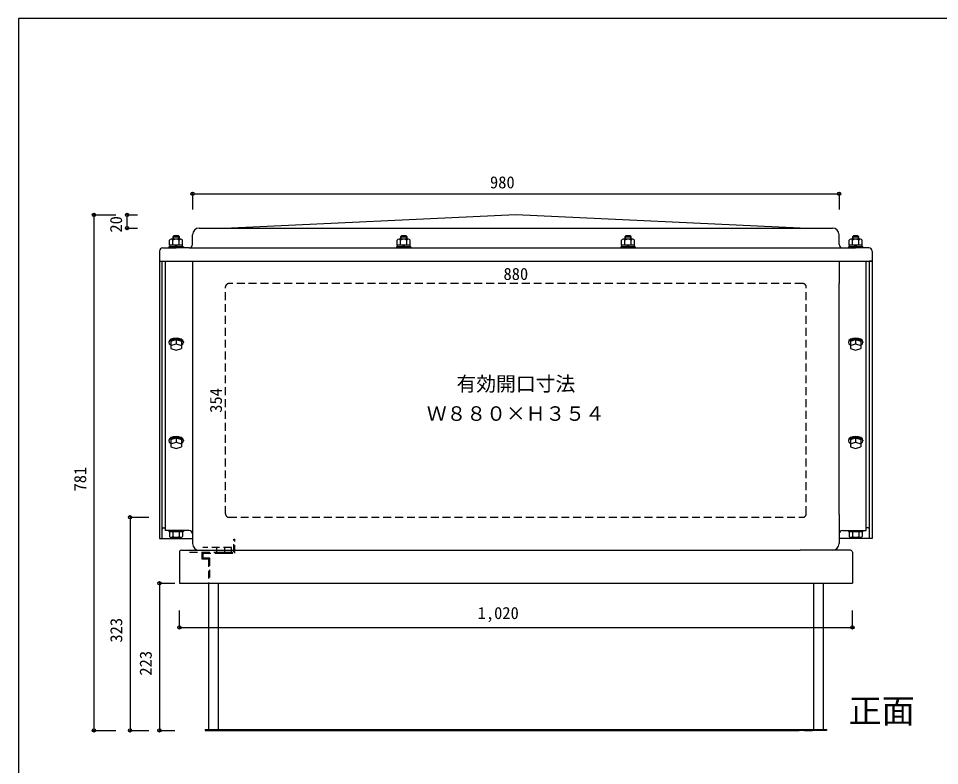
# Model space of a CAD drawing. Units: millimetres at full size, sheet at 1:10; details may follow other scales. Extents: x -10475 to 9199, y -10092 to 10143.
# Drawn here: x 5199 to 6595, y -8464 to -7332 of the extents above; entities that cross this region are included whole.
import ezdxf
from ezdxf.enums import TextEntityAlignment as Align

# ---------------------------------------------------------------- set-up
doc = ezdxf.new("R2010")
doc.units = ezdxf.units.MM
doc.header["$LTSCALE"] = 10
doc.header["$PDMODE"] = 32
doc.header["$PDSIZE"] = 5
doc.linetypes.add('DASHED1', pattern=[1.8, 1.2, -0.6])
for name, color, linetype in [('0-0_FRP', 7, 'Continuous'), ('0-1_SUS', 7, 'Continuous'), ('0-3_開口寸法', 2, 'DASHED1'), ('0-8_FRP寸法', 3, 'Continuous'), ('0-F_図面枠', 7, 'Continuous')]:
    doc.layers.add(name, color=color, linetype=linetype)
doc.styles.add('ＭＳ ゴシック', font='')
doc.styles.get('ＭＳ ゴシック').set_extended_font_data('MS Gothic')

msp = doc.modelspace()

# ---------------------------------------------------------------- linework, layer by layer
at = {"layer": '0-0_FRP', "color": 4}
for p, q in [((5952.77, -7629.66), (5521.77, -7649.66)), ((6383.77, -7649.66), (5952.77, -7629.66)), ((5441.97, -7666.56), (5441.97, -7662.15)), ((5462.77, -7674.66), (5462.77, -7659.66)), ((5786.97, -7666.56), (5786.97, -7662.15)), ((6126.97, -7666.56), (6126.97, -7662.15)), ((6442.77, -7674.66), (6442.77, -7659.66)), ((6471.97, -7666.56), (6471.97, -7662.15)), ((5412.77, -7684.66), (5412.77, -7699.66)), ((5417.77, -7679.66), (5437.77, -7679.66)), ((5457.77, -7679.66), (5437.77, -7679.66)), ((5457.77, -7679.66), (6447.77, -7679.66)), ((6447.77, -7679.66), (6467.77, -7679.66)), ((6487.77, -7679.66), (6467.77, -7679.66)), ((6492.77, -7684.66), (6492.77, -7699.66)), ((5412.77, -7699.66), (5412.77, -8119.66)), ((5412.77, -7699.66), (5416.77, -7699.66)), ((5412.77, -7699.66), (6492.77, -7699.66)), ((5416.77, -8119.66), (5416.77, -7699.66)), ((5421.77, -8107.66), (5421.77, -7699.66)), ((5462.77, -7699.66), (5462.77, -7733.66)), ((6442.77, -7699.66), (6442.77, -7733.66)), ((6483.77, -8107.66), (6483.77, -7699.66)), ((6488.77, -8119.66), (6488.77, -7699.66)), ((6492.77, -7699.66), (6488.77, -7699.66)), ((6492.77, -7699.66), (6488.77, -7699.66)), ((6492.77, -7699.66), (6492.77, -8119.66)), ((6492.77, -7699.66), (6492.77, -7733.66)), ((5462.77, -7733.66), (5462.77, -8083.66)), ((5462.77, -7733.66), (5462.77, -8083.66)), ((6442.77, -8083.66), (6442.77, -7733.66)), ((6442.77, -8083.66), (6442.77, -7733.66)), ((6492.77, -7995.91), (6492.77, -8102.86)), ((6483.77, -8101.86), (6483.77, -8000.22)), ((6488.77, -8102.86), (6488.77, -8000.83)), ((5462.77, -8083.66), (5462.77, -8127.66)), ((6442.77, -8083.66), (6442.77, -8127.66)), ((5418.72, -8103.66), (5421.77, -8103.66)), ((5437.77, -8107.66), (5421.77, -8107.66)), ((5457.77, -8107.66), (5437.77, -8107.66)), ((6447.77, -8107.66), (6467.77, -8107.66)), ((6467.77, -8107.66), (6483.77, -8107.66)), ((6486.77, -8103.66), (6483.77, -8103.66)), ((5412.77, -8119.66), (5416.77, -8119.66)), ((5416.77, -8119.66), (5462.77, -8119.66)), ((6488.77, -8119.66), (6442.77, -8119.66)), ((6492.77, -8119.66), (6488.77, -8119.66)), ((5445.77, -8137.66), (5472.77, -8137.66)), ((5447.77, -8137.66), (5521.77, -8137.66)), ((5521.77, -8137.66), (6383.77, -8137.66)), ((6459.77, -8137.66), (6383.77, -8137.66)), ((6432.77, -8137.66), (6405.77, -8137.66)), ((5442.77, -8140.66), (5442.77, -8187.66)), ((6462.77, -8140.66), (6462.77, -8187.66)), ((5442.77, -8187.66), (6462.77, -8187.66))]:
    msp.add_line(p, q, dxfattribs=at)
at = {"layer": '0-0_FRP'}
for p, q in [((5432.77, -7662.95), (5442.77, -7662.95)), ((5432.77, -7662.95), (5432.77, -7666.56)), ((5442.77, -7662.95), (5441.27, -7661.45)), ((5442.77, -7666.56), (5442.77, -7662.95)), ((5777.77, -7662.95), (5787.77, -7662.95)), ((5777.77, -7662.95), (5777.77, -7666.56)), ((5787.77, -7662.95), (5786.27, -7661.45)), ((5787.77, -7666.56), (5787.77, -7662.95)), ((6117.77, -7662.95), (6127.77, -7662.95)), ((6117.77, -7662.95), (6117.77, -7666.56)), ((6127.77, -7662.95), (6126.27, -7661.45)), ((6127.77, -7666.56), (6127.77, -7662.95)), ((6462.77, -7662.95), (6472.77, -7662.95)), ((6462.77, -7662.95), (6462.77, -7666.56)), ((6472.77, -7662.95), (6471.27, -7661.45)), ((6472.77, -7666.56), (6472.77, -7662.95)), ((5426.77, -7678.06), (5426.77, -7679.66)), ((5446.77, -7678.06), (5426.77, -7678.06)), ((5427.96, -7675.56), (5427.96, -7667.98)), ((5447.59, -7675.56), (5427.96, -7675.56)), ((5428.57, -7678.06), (5428.57, -7675.56)), ((5437.53, -7675.56), (5428.83, -7675.56)), ((5436.39, -7678.06), (5428.83, -7678.06)), ((5445.13, -7666.56), (5430.41, -7666.56)), ((5436.13, -7675.56), (5437.27, -7678.06)), ((5439.42, -7678.06), (5438.27, -7675.56)), ((5448.77, -7678.06), (5438.54, -7678.06)), ((5447.23, -7675.56), (5439.68, -7675.56)), ((5442.68, -7675.56), (5442.68, -7667.98)), ((5446.97, -7675.56), (5446.97, -7678.06)), ((5447.59, -7675.56), (5447.59, -7667.98)), ((5448.77, -7678.06), (5448.77, -7679.66)), ((5771.77, -7678.06), (5771.77, -7679.66)), ((5791.77, -7678.06), (5771.77, -7678.06)), ((5772.96, -7675.56), (5772.96, -7667.98)), ((5792.59, -7675.56), (5772.96, -7675.56)), ((5773.57, -7678.06), (5773.57, -7675.56)), ((5782.53, -7675.56), (5773.83, -7675.56)), ((5781.39, -7678.06), (5773.83, -7678.06)), ((5790.13, -7666.56), (5775.41, -7666.56)), ((5777.86, -7675.56), (5777.86, -7667.98)), ((5781.13, -7675.56), (5782.27, -7678.06)), ((5784.42, -7678.06), (5783.27, -7675.56)), ((5793.77, -7678.06), (5783.54, -7678.06)), ((5792.23, -7675.56), (5784.68, -7675.56)), ((5787.68, -7675.56), (5787.68, -7667.98)), ((5791.97, -7675.56), (5791.97, -7678.06)), ((5792.59, -7675.56), (5792.59, -7667.98)), ((5793.77, -7678.06), (5793.77, -7679.66)), ((6111.77, -7678.06), (6111.77, -7679.66)), ((6131.77, -7678.06), (6111.77, -7678.06)), ((6112.96, -7675.56), (6112.96, -7667.98)), ((6132.59, -7675.56), (6112.96, -7675.56)), ((6113.57, -7678.06), (6113.57, -7675.56)), ((6122.53, -7675.56), (6113.83, -7675.56)), ((6121.39, -7678.06), (6113.83, -7678.06)), ((6130.13, -7666.56), (6115.41, -7666.56)), ((6117.86, -7675.56), (6117.86, -7667.98)), ((6121.13, -7675.56), (6122.27, -7678.06)), ((6124.42, -7678.06), (6123.27, -7675.56)), ((6133.77, -7678.06), (6123.54, -7678.06)), ((6132.23, -7675.56), (6124.68, -7675.56)), ((6127.68, -7675.56), (6127.68, -7667.98)), ((6131.97, -7675.56), (6131.97, -7678.06)), ((6132.59, -7675.56), (6132.59, -7667.98)), ((6133.77, -7678.06), (6133.77, -7679.66)), ((6456.77, -7678.06), (6456.77, -7679.66)), ((6476.77, -7678.06), (6456.77, -7678.06)), ((6457.96, -7675.56), (6457.96, -7667.98)), ((6477.59, -7675.56), (6457.96, -7675.56)), ((6458.57, -7678.06), (6458.57, -7675.56)), ((6467.53, -7675.56), (6458.83, -7675.56)), ((6466.39, -7678.06), (6458.83, -7678.06)), ((6475.13, -7666.56), (6460.41, -7666.56)), ((6462.86, -7675.56), (6462.86, -7667.98)), ((6466.13, -7675.56), (6467.27, -7678.06)), ((6469.42, -7678.06), (6468.27, -7675.56)), ((6478.77, -7678.06), (6468.54, -7678.06)), ((6477.23, -7675.56), (6469.68, -7675.56)), ((6472.68, -7675.56), (6472.68, -7667.98)), ((6476.97, -7675.56), (6476.97, -7678.06)), ((6477.59, -7675.56), (6477.59, -7667.98)), ((6478.77, -7678.06), (6478.77, -7679.66)), ((5429.77, -7820.76), (5429.77, -7827.43)), ((5429.77, -7827.43), (5437.77, -7825.11)), ((5429.77, -7827.43), (5429.77, -7832.09)), ((5445.77, -7820.76), (5445.77, -7827.43)), ((5445.77, -7827.43), (5445.77, -7832.09)), ((6459.77, -7820.76), (6459.77, -7827.43)), ((6459.77, -7827.43), (6467.77, -7825.11)), ((6459.77, -7827.43), (6459.77, -7832.09)), ((6475.77, -7820.76), (6475.77, -7827.43)), ((6475.77, -7827.43), (6475.77, -7832.09)), ((5429.77, -7969.73), (5429.77, -7976.41)), ((5445.77, -7969.73), (5445.77, -7976.41)), ((6459.77, -7969.73), (6459.77, -7976.41)), ((6475.77, -7969.73), (6475.77, -7976.41)), ((5429.77, -7976.41), (5437.77, -7974.08)), ((5429.77, -7976.41), (5429.77, -7981.06)), ((5445.77, -7976.41), (5445.77, -7981.06)), ((6459.77, -7976.41), (6467.77, -7974.08)), ((6459.77, -7976.41), (6459.77, -7981.06)), ((6475.77, -7976.41), (6475.77, -7981.06)), ((5426.77, -8107.66), (5426.77, -8109.26)), ((5426.77, -8109.26), (5446.77, -8109.26)), ((5448.77, -8109.26), (5427.96, -8109.26)), ((5427.96, -8109.26), (5427.96, -8116.84)), ((5432.86, -8109.26), (5432.86, -8116.84)), ((5442.68, -8109.26), (5442.68, -8116.84)), ((5447.59, -8109.26), (5447.59, -8116.84)), ((5448.77, -8107.66), (5448.77, -8109.26)), ((6456.77, -8107.66), (6456.77, -8109.26)), ((6456.77, -8109.26), (6476.77, -8109.26)), ((6478.77, -8109.26), (6457.96, -8109.26)), ((6457.96, -8109.26), (6457.96, -8116.84)), ((6462.86, -8109.26), (6462.86, -8116.84)), ((6472.68, -8109.26), (6472.68, -8116.84)), ((6477.59, -8109.26), (6477.59, -8116.84)), ((6478.77, -8107.66), (6478.77, -8109.26))]:
    msp.add_line(p, q, dxfattribs=at)
at = {"layer": '0-0_FRP', "color": 3}
for p, q in [((5426.77, -7821.67), (5426.77, -7823.08)), ((5448.77, -7821.67), (5448.77, -7823.08)), ((6456.77, -7821.67), (6456.77, -7823.08)), ((6478.77, -7821.67), (6478.77, -7823.08)), ((5426.77, -7970.65), (5426.77, -7972.06)), ((5448.77, -7970.65), (5448.77, -7972.06)), ((6456.77, -7970.65), (6456.77, -7972.06)), ((6478.77, -7970.65), (6478.77, -7972.06))]:
    msp.add_line(p, q, dxfattribs=at)
at = {"layer": '0-0_FRP', "color": 4, "linetype": 'DASHED1'}
for p, q in [((5521.77, -8133.66), (5478.26, -8133.66)), ((5499.77, -8140.66), (5499.77, -8133.66)), ((5511.77, -8140.66), (5511.77, -8133.66)), ((5521.77, -8140.66), (5521.77, -8133.66)), ((5458.07, -8140.66), (5476.77, -8140.66))]:
    msp.add_line(p, q, dxfattribs=at)
at = {"layer": '0-0_FRP', "color": 4}
for points in [[(5472.77, -7649.66), (5567.77, -7649.66), (6432.77, -7649.66)], [(5433.57, -7662.15), (5433.57, -7664.79), (5433.57, -7666.56)], [(5778.57, -7662.15), (5778.57, -7664.79), (5778.57, -7666.56)], [(6118.57, -7662.15), (6118.57, -7664.79), (6118.57, -7666.56)], [(6463.57, -7662.15), (6463.57, -7664.79), (6463.57, -7666.56)]]:
    msp.add_lwpolyline(points, dxfattribs=at)
at = {"layer": '0-0_FRP'}
for points in [[(5441.27, -7661.45), (5434.27, -7661.45), (5432.77, -7662.95)], [(5786.27, -7661.45), (5779.27, -7661.45), (5777.77, -7662.95)], [(6126.27, -7661.45), (6119.27, -7661.45), (6117.77, -7662.95)], [(6471.27, -7661.45), (6464.27, -7661.45), (6462.77, -7662.95)], [(5429.77, -7820.76), (5437.77, -7818.43), (5445.77, -7820.76)], [(5437.77, -7818.43), (5437.77, -7825.11), (5445.77, -7827.43)], [(6459.77, -7820.76), (6467.77, -7818.43), (6475.77, -7820.76)], [(6467.77, -7818.43), (6467.77, -7825.11), (6475.77, -7827.43)], [(5429.77, -7832.09), (5437.77, -7834.41), (5445.77, -7832.09)], [(6459.77, -7832.09), (6467.77, -7834.41), (6475.77, -7832.09)], [(5429.77, -7969.73), (5437.77, -7967.4), (5445.77, -7969.73)], [(5437.77, -7967.4), (5437.77, -7974.08), (5445.77, -7976.41)], [(6459.77, -7969.73), (6467.77, -7967.4), (6475.77, -7969.73)], [(6467.77, -7967.4), (6467.77, -7974.08), (6475.77, -7976.41)], [(5429.77, -7981.06), (5437.77, -7983.39), (5445.77, -7981.06)], [(6459.77, -7981.06), (6467.77, -7983.39), (6475.77, -7981.06)], [(5430.41, -8118.26), (5445.13, -8118.26), (5430.41, -8118.26)], [(6460.41, -8118.26), (6475.13, -8118.26), (6460.41, -8118.26)]]:
    msp.add_lwpolyline(points, dxfattribs=at)
at = {"layer": '0-0_FRP', "color": 4}
for centre, radius, start, end in [((5472.77, -7659.66), 10, 90, 180), ((6432.77, -7659.66), 10, 0, 90), ((5457.77, -7674.66), 5, 270, 0), ((6447.77, -7674.66), 5, 180, 270), ((5417.77, -7684.66), 5, 90, 180), ((6487.77, -7684.66), 5, 0, 90), ((5418.77, -8105.66), 2, 90, 180), ((5457.77, -8112.66), 5, 0, 90), ((6447.77, -8112.66), 5, 90, 180), ((6486.77, -8105.66), 2, 0, 90), ((5445.77, -8140.66), 3, 90, 180), ((5472.77, -8127.66), 10, 180, 270), ((6432.77, -8127.66), 10, 270, 0), ((6459.77, -8140.66), 3, 0, 90)]:
    msp.add_arc(centre, radius, start, end, dxfattribs=at)
at = {"layer": '0-0_FRP'}
for centre, radius, start, end in [((5430.41, -7669.39), 2.83, 29.99985, 149.99985), ((5437.77, -7675.77), 9.21, 57.79585, 122.2043), ((5445.13, -7669.39), 2.83, 29.99985, 149.99985), ((5775.41, -7669.39), 2.83, 29.99985, 149.99985), ((5782.77, -7675.77), 9.21, 57.79585, 122.2043), ((5790.13, -7669.39), 2.83, 29.99985, 149.99985), ((6115.41, -7669.39), 2.83, 29.99985, 149.99985), ((6122.77, -7675.77), 9.21, 57.79585, 122.2043), ((6130.13, -7669.39), 2.83, 29.99985, 149.99985), ((6460.41, -7669.39), 2.83, 29.99985, 149.99985), ((6467.77, -7675.77), 9.21, 57.79585, 122.2043), ((6475.13, -7669.39), 2.83, 29.99985, 149.99985), ((5430.41, -8115.43), 2.83, 210.00015, 330.00015), ((5437.77, -8109.05), 9.21, 237.7957, 302.20415), ((5445.13, -8115.43), 2.83, 210.00015, 330.00015), ((6460.41, -8115.43), 2.83, 210.00015, 330.00015), ((6467.77, -8109.05), 9.21, 237.7957, 302.20415), ((6475.13, -8115.43), 2.83, 210.00015, 330.00015)]:
    msp.add_arc(centre, radius, start, end, dxfattribs=at)
at = {"layer": '0-0_FRP', "color": 3}
for centre, start_param, end_param in [((5437.77, -7823.08), 2.3851363, 7.0396417), ((5437.77, -7821.67), 3.1415927, 6.2831853), ((6467.77, -7823.08), 2.3851363, 7.0396417), ((6467.77, -7821.67), 3.1415927, 6.2831853), ((5437.77, -7972.06), 2.3851363, 7.0396417), ((5437.77, -7970.65), 3.1415927, 6.2831853), ((6467.77, -7972.06), 2.3851363, 7.0396417), ((6467.77, -7970.65), 3.1415927, 6.2831853)]:
    msp.add_ellipse(centre, major_axis=(-11, 0), ratio=0.4741, start_param=start_param, end_param=end_param, dxfattribs=at)
at = {"layer": '0-1_SUS', "linetype": 'DASHED1'}
for p, q in [((5525.27, -8120.66), (5526.77, -8120.66)), ((5526.77, -8142.16), (5526.77, -8120.66)), ((5478.27, -8142.16), (5499.77, -8142.16)), ((5478.27, -8142.16), (5478.27, -8149.16)), ((5486.77, -8150.66), (5486.77, -8187.66)), ((5499.77, -8142.16), (5511.77, -8142.16)), ((5511.77, -8142.16), (5526.77, -8142.16))]:
    msp.add_line(p, q, dxfattribs=at)
at = {"layer": '0-1_SUS'}
for p, q in [((5486.77, -8187.66), (5486.77, -8409.16)), ((5501.77, -8187.66), (5501.77, -8409.16)), ((6403.77, -8187.66), (6403.77, -8409.16)), ((6418.77, -8187.66), (6418.77, -8409.16)), ((5503.37, -8410.66), (5515.37, -8410.66)), ((5515.37, -8410.66), (5523.37, -8410.66)), ((5523.37, -8410.66), (6382.17, -8410.66)), ((6390.17, -8410.66), (6382.17, -8410.66)), ((6390.17, -8410.66), (6402.17, -8410.66)), ((6423.77, -8410.66), (6402.17, -8410.66))]:
    msp.add_line(p, q, dxfattribs=at)
at = {"layer": '0-1_SUS', "linetype": 'DASHED1'}
for points in [[(5511.77, -8140.66), (5525.27, -8140.66), (5525.27, -8120.66)], [(5476.77, -8140.66), (5476.77, -8150.66), (5486.77, -8150.66)], [(5476.77, -8140.66), (5499.77, -8140.66), (5511.77, -8140.66)], [(5478.27, -8149.16), (5488.27, -8149.16), (5488.27, -8179.08)]]:
    msp.add_lwpolyline(points, dxfattribs=at)
at = {"layer": '0-1_SUS'}
for points in [[(5481.77, -8409.16), (5481.77, -8410.66), (5503.37, -8410.66)], [(5481.77, -8409.16), (6423.77, -8409.16), (6423.77, -8410.66)]]:
    msp.add_lwpolyline(points, dxfattribs=at)
at = {"layer": '0-3_開口寸法'}
for p, q in [((6387.77, -7733.66), (5517.77, -7733.66)), ((5512.77, -8082.66), (5512.77, -7738.66)), ((6392.77, -8082.66), (6392.77, -7738.66)), ((5517.77, -8087.66), (6387.77, -8087.66))]:
    msp.add_line(p, q, dxfattribs=at)
at = {"layer": '0-3_開口寸法', "color": 4, "linetype": 'Continuous'}
for p, q in [((5472.77, -8137.66), (5499.77, -8137.66)), ((5511.77, -8137.66), (5521.77, -8137.66))]:
    msp.add_line(p, q, dxfattribs=at)
at = {"layer": '0-3_開口寸法', "color": 7}
for p, q in [((5499.77, -8140.66), (5499.77, -8142.16)), ((5511.77, -8140.66), (5511.77, -8142.16))]:
    msp.add_line(p, q, dxfattribs=at)
at = {"layer": '0-3_開口寸法'}
for centre, start, end in [((5517.77, -7738.66), 90, 180), ((6387.77, -7738.66), 0, 90), ((5517.77, -8082.66), 180, 270), ((6387.77, -8082.66), 270, 0)]:
    msp.add_arc(centre, 5, start, end, dxfattribs=at)
at = {"layer": '0-8_FRP寸法', "color": 4}
for p, q in [((5462.77, -7597.51), (6442.77, -7597.51)), ((5313.22, -7629.66), (5313.22, -8410.66)), ((5363.58, -7649.66), (5363.58, -7629.66)), ((5367.94, -8087.66), (5367.94, -8410.66)), ((5412.57, -8187.66), (5412.57, -8410.66)), ((5442.77, -8254.65), (6462.77, -8254.65))]:
    msp.add_line(p, q, dxfattribs=at)
at = {"layer": '0-8_FRP寸法'}
for p, q in [((5462.77, -7597.51), (5462.77, -7621.51)), ((6442.77, -7597.51), (6442.77, -7621.51)), ((5313.22, -7629.66), (5346.33, -7629.66)), ((5363.58, -7629.66), (5379.28, -7629.66)), ((5363.58, -7649.66), (5379.28, -7649.66)), ((5367.94, -8087.66), (5396.25, -8087.66)), ((5412.57, -8187.66), (5436.03, -8187.66)), ((5442.77, -8254.65), (5442.77, -8228.73)), ((6462.77, -8254.65), (6462.77, -8228.73)), ((5313.22, -8410.66), (5346.33, -8410.66)), ((5367.94, -8410.66), (5396.25, -8410.66)), ((5412.57, -8410.66), (5436.03, -8410.66))]:
    msp.add_line(p, q, dxfattribs=at)
at = {"layer": '0-8_FRP寸法', "color": 7}
msp.add_line((5432.86, -7675.56), (5432.86, -7667.98), dxfattribs=at)
at = {"layer": '0-8_FRP寸法', "color": 6}
for p in [(5462.77, -7597.51), (6442.77, -7597.51), (5313.22, -7629.66), (5363.58, -7629.66), (5363.58, -7649.66), (5367.94, -8087.66), (5412.57, -8187.66), (5442.77, -8254.65), (6462.77, -8254.65), (5313.22, -8410.66), (5367.94, -8410.66), (5412.57, -8410.66)]:
    msp.add_point(p, dxfattribs=at)
at = {"layer": '0-F_図面枠'}
for p, q in [((9198.81, -7331.97), (5198.81, -7331.97)), ((5198.81, -7331.97), (5198.81, -10091.97))]:
    msp.add_line(p, q, dxfattribs=at)

# ---------------------------------------------------------------- texts
at = {"layer": '0-3_開口寸法', "color": 3, "style": 'ＭＳ ゴシック'}
for s, height, p in [('880', 18.33, (5934.02, -7733.66)), ('有効開口寸法', 21.99, (5862.77, -7903.16)), ('Ｗ８８０×Ｈ３５４', 21.99, (5817.77, -7948.16))]:
    msp.add_text(s, height=height, dxfattribs=at).set_placement(p, align=Align.BOTTOM_LEFT)
msp.add_text('354', height=18.33, rotation=90, dxfattribs=at).set_placement((5512.77, -7929.41), align=Align.BOTTOM_LEFT)
at = {"layer": '0-8_FRP寸法', "style": 'ＭＳ ゴシック'}
for s, p in [('980', (5913.55, -7594.91)), ('1,020', (5894.88, -8247.37))]:
    msp.add_text(s, height=18.33, dxfattribs=at).set_placement(p, align=Align.BOTTOM_LEFT)
for s, p in [('20', (5361.39, -7656.39)), ('781', (5306.99, -8048.56)), ('323', (5361.71, -8277.56)), ('223', (5406.34, -8327.56))]:
    msp.add_text(s, height=18.33, rotation=90, dxfattribs=at).set_placement(p, align=Align.BOTTOM_LEFT)
at = {"layer": '0-8_FRP寸法', "color": 6, "style": 'ＭＳ ゴシック'}
msp.add_text('正面', height=36.66, dxfattribs=at).set_placement((6457.28, -8410.22), align=Align.BOTTOM_LEFT)

doc.saveas('drawing.dxf')
